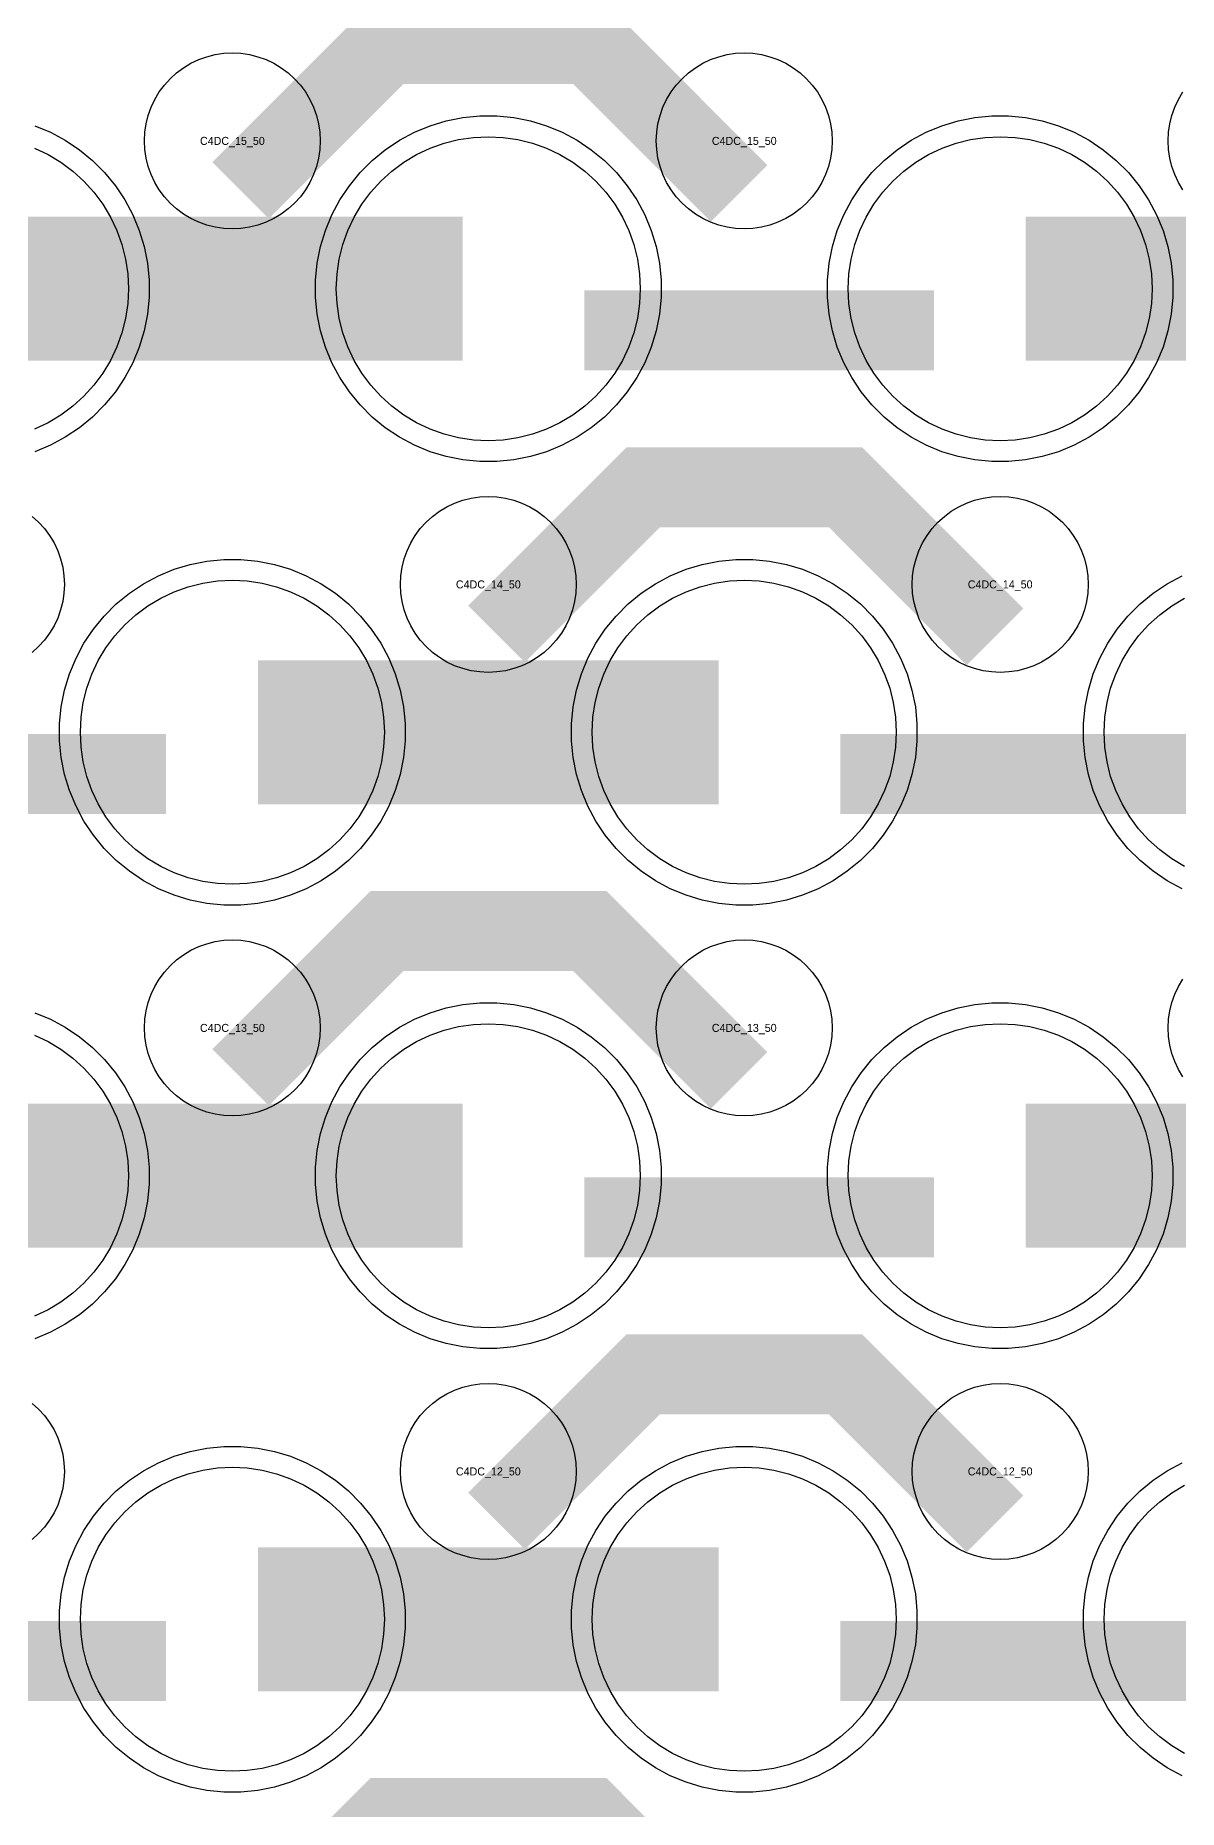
# Model space of a CAD drawing. Extents: x -11880 to 11880, y -14992 to 14992.
# Drawn here: x 3938 to 4296, y -13236 to -12682 of the extents above; entities that cross this region are included whole.
import ezdxf
from ezdxf.enums import TextEntityAlignment as Align

# ---------------------------------------------------------------- set-up
doc = ezdxf.new("R2010")
doc.units = 0
doc.header["$MEASUREMENT"] = 0
for name, color, linetype in [('GDS_775_DT_237', 138, 'CONTINUOUS'), ('RDL1_FS', 34, 'CONTINUOUS'), ('RDL_BS', 160, 'CONTINUOUS')]:
    doc.layers.add(name, color=color, linetype=linetype)

msp = doc.modelspace()

# ---------------------------------------------------------------- linework, layer by layer
at = {"layer": 'RDL1_FS'}
for points in [[(4080, -12808.614), (4075.343, -12808.385), (4070.732, -12807.701), (4066.209, -12806.569), (4061.819, -12804.997), (4057.605, -12803.005), (4053.605, -12800.607), (4049.86, -12797.829), (4046.406, -12794.699), (4043.276, -12791.245), (4040.498, -12787.5), (4038.1, -12783.5), (4036.108, -12779.286), (4034.536, -12774.896), (4033.404, -12770.373), (4032.72, -12765.762), (4032.491, -12761.105), (4032.72, -12756.448), (4033.404, -12751.837), (4034.536, -12747.314), (4036.108, -12742.924), (4038.1, -12738.71), (4040.498, -12734.71), (4043.276, -12730.965), (4046.406, -12727.511), (4049.86, -12724.381), (4053.605, -12721.603), (4057.605, -12719.205), (4061.819, -12717.213), (4066.209, -12715.641), (4070.732, -12714.509), (4075.343, -12713.825), (4080, -12713.596), (4084.657, -12713.825), (4089.268, -12714.509), (4093.791, -12715.641), (4098.181, -12717.213), (4102.395, -12719.205), (4106.395, -12721.603), (4110.14, -12724.381), (4113.594, -12727.511), (4116.724, -12730.965), (4119.502, -12734.71), (4121.9, -12738.71), (4123.892, -12742.924), (4125.464, -12747.314), (4126.596, -12751.837), (4127.28, -12756.448), (4127.509, -12761.105), (4127.28, -12765.762), (4126.596, -12770.373), (4125.464, -12774.896), (4123.892, -12779.286), (4121.9, -12783.5), (4119.502, -12787.5), (4116.724, -12791.245), (4113.594, -12794.699), (4110.14, -12797.829), (4106.395, -12800.607), (4102.395, -12803.005), (4098.181, -12804.997), (4093.791, -12806.569), (4089.268, -12807.701), (4084.657, -12808.385)], [(4240, -12808.614), (4235.343, -12808.385), (4230.732, -12807.701), (4226.209, -12806.569), (4221.819, -12804.997), (4217.605, -12803.005), (4213.605, -12800.607), (4209.86, -12797.829), (4206.406, -12794.699), (4203.276, -12791.245), (4200.498, -12787.5), (4198.1, -12783.5), (4196.108, -12779.286), (4194.536, -12774.896), (4193.404, -12770.373), (4192.72, -12765.762), (4192.491, -12761.105), (4192.72, -12756.448), (4193.404, -12751.837), (4194.536, -12747.314), (4196.108, -12742.924), (4198.1, -12738.71), (4200.498, -12734.71), (4203.276, -12730.965), (4206.406, -12727.511), (4209.86, -12724.381), (4213.605, -12721.603), (4217.605, -12719.205), (4221.819, -12717.213), (4226.209, -12715.641), (4230.732, -12714.509), (4235.343, -12713.825), (4240, -12713.596), (4244.657, -12713.825), (4249.268, -12714.509), (4253.791, -12715.641), (4258.181, -12717.213), (4262.395, -12719.205), (4266.395, -12721.603), (4270.14, -12724.381), (4273.594, -12727.511), (4276.724, -12730.965), (4279.502, -12734.71), (4281.9, -12738.71), (4283.892, -12742.924), (4285.464, -12747.314), (4286.596, -12751.837), (4287.28, -12756.448), (4287.509, -12761.105), (4287.28, -12765.762), (4286.596, -12770.373), (4285.464, -12774.896), (4283.892, -12779.286), (4281.9, -12783.5), (4279.502, -12787.5), (4276.724, -12791.245), (4273.594, -12794.699), (4270.14, -12797.829), (4266.395, -12800.607), (4262.395, -12803.005), (4258.181, -12804.997), (4253.791, -12806.569), (4249.268, -12807.701), (4244.657, -12808.385)], [(4080, -13085.739), (4075.343, -13085.51), (4070.732, -13084.826), (4066.209, -13083.694), (4061.819, -13082.122), (4057.605, -13080.13), (4053.605, -13077.732), (4049.86, -13074.954), (4046.406, -13071.824), (4043.276, -13068.37), (4040.498, -13064.625), (4038.1, -13060.625), (4036.108, -13056.411), (4034.536, -13052.021), (4033.404, -13047.498), (4032.72, -13042.887), (4032.491, -13038.23), (4032.72, -13033.573), (4033.404, -13028.962), (4034.536, -13024.439), (4036.108, -13020.049), (4038.1, -13015.835), (4040.498, -13011.835), (4043.276, -13008.09), (4046.406, -13004.636), (4049.86, -13001.506), (4053.605, -12998.728), (4057.605, -12996.33), (4061.819, -12994.338), (4066.209, -12992.766), (4070.732, -12991.634), (4075.343, -12990.95), (4080, -12990.721), (4084.657, -12990.95), (4089.268, -12991.634), (4093.791, -12992.766), (4098.181, -12994.338), (4102.395, -12996.33), (4106.395, -12998.728), (4110.14, -13001.506), (4113.594, -13004.636), (4116.724, -13008.09), (4119.502, -13011.835), (4121.9, -13015.835), (4123.892, -13020.049), (4125.464, -13024.439), (4126.596, -13028.962), (4127.28, -13033.573), (4127.509, -13038.23), (4127.28, -13042.887), (4126.596, -13047.498), (4125.464, -13052.021), (4123.892, -13056.411), (4121.9, -13060.625), (4119.502, -13064.625), (4116.724, -13068.37), (4113.594, -13071.824), (4110.14, -13074.954), (4106.395, -13077.732), (4102.395, -13080.13), (4098.181, -13082.122), (4093.791, -13083.694), (4089.268, -13084.826), (4084.657, -13085.51)], [(4240, -13085.739), (4235.343, -13085.51), (4230.732, -13084.826), (4226.209, -13083.694), (4221.819, -13082.122), (4217.605, -13080.13), (4213.605, -13077.732), (4209.86, -13074.954), (4206.406, -13071.824), (4203.276, -13068.37), (4200.498, -13064.625), (4198.1, -13060.625), (4196.108, -13056.411), (4194.536, -13052.021), (4193.404, -13047.498), (4192.72, -13042.887), (4192.491, -13038.23), (4192.72, -13033.573), (4193.404, -13028.962), (4194.536, -13024.439), (4196.108, -13020.049), (4198.1, -13015.835), (4200.498, -13011.835), (4203.276, -13008.09), (4206.406, -13004.636), (4209.86, -13001.506), (4213.605, -12998.728), (4217.605, -12996.33), (4221.819, -12994.338), (4226.209, -12992.766), (4230.732, -12991.634), (4235.343, -12990.95), (4240, -12990.721), (4244.657, -12990.95), (4249.268, -12991.634), (4253.791, -12992.766), (4258.181, -12994.338), (4262.395, -12996.33), (4266.395, -12998.728), (4270.14, -13001.506), (4273.594, -13004.636), (4276.724, -13008.09), (4279.502, -13011.835), (4281.9, -13015.835), (4283.892, -13020.049), (4285.464, -13024.439), (4286.596, -13028.962), (4287.28, -13033.573), (4287.509, -13038.23), (4287.28, -13042.887), (4286.596, -13047.498), (4285.464, -13052.021), (4283.892, -13056.411), (4281.9, -13060.625), (4279.502, -13064.625), (4276.724, -13068.37), (4273.594, -13071.824), (4270.14, -13074.954), (4266.395, -13077.732), (4262.395, -13080.13), (4258.181, -13082.122), (4253.791, -13083.694), (4249.268, -13084.826), (4244.657, -13085.51)], [(4000, -13224.304), (3995.343, -13224.075), (3990.732, -13223.391), (3986.209, -13222.259), (3981.819, -13220.687), (3977.605, -13218.695), (3973.605, -13216.297), (3969.86, -13213.519), (3966.406, -13210.389), (3963.276, -13206.935), (3960.498, -13203.19), (3958.1, -13199.19), (3956.108, -13194.976), (3954.536, -13190.586), (3953.404, -13186.063), (3952.72, -13181.452), (3952.491, -13176.795), (3952.72, -13172.138), (3953.404, -13167.527), (3954.536, -13163.004), (3956.108, -13158.614), (3958.1, -13154.4), (3960.498, -13150.4), (3963.276, -13146.655), (3966.406, -13143.201), (3969.86, -13140.071), (3973.605, -13137.293), (3977.605, -13134.895), (3981.819, -13132.903), (3986.209, -13131.331), (3990.732, -13130.199), (3995.343, -13129.515), (4000, -13129.286), (4004.657, -13129.515), (4009.268, -13130.199), (4013.791, -13131.331), (4018.181, -13132.903), (4022.395, -13134.895), (4026.395, -13137.293), (4030.14, -13140.071), (4033.594, -13143.201), (4036.724, -13146.655), (4039.502, -13150.4), (4041.9, -13154.4), (4043.892, -13158.614), (4045.464, -13163.004), (4046.596, -13167.527), (4047.28, -13172.138), (4047.509, -13176.795), (4047.28, -13181.452), (4046.596, -13186.063), (4045.464, -13190.586), (4043.892, -13194.976), (4041.9, -13199.19), (4039.502, -13203.19), (4036.724, -13206.935), (4033.594, -13210.389), (4030.14, -13213.519), (4026.395, -13216.297), (4022.395, -13218.695), (4018.181, -13220.687), (4013.791, -13222.259), (4009.268, -13223.391), (4004.657, -13224.075)], [(4160, -13224.304), (4155.343, -13224.075), (4150.732, -13223.391), (4146.209, -13222.259), (4141.819, -13220.687), (4137.605, -13218.695), (4133.605, -13216.297), (4129.86, -13213.519), (4126.406, -13210.389), (4123.276, -13206.935), (4120.498, -13203.19), (4118.1, -13199.19), (4116.108, -13194.976), (4114.536, -13190.586), (4113.404, -13186.063), (4112.72, -13181.452), (4112.491, -13176.795), (4112.72, -13172.138), (4113.404, -13167.527), (4114.536, -13163.004), (4116.108, -13158.614), (4118.1, -13154.4), (4120.498, -13150.4), (4123.276, -13146.655), (4126.406, -13143.201), (4129.86, -13140.071), (4133.605, -13137.293), (4137.605, -13134.895), (4141.819, -13132.903), (4146.209, -13131.331), (4150.732, -13130.199), (4155.343, -13129.515), (4160, -13129.286), (4164.657, -13129.515), (4169.268, -13130.199), (4173.791, -13131.331), (4178.181, -13132.903), (4182.395, -13134.895), (4186.395, -13137.293), (4190.14, -13140.071), (4193.594, -13143.201), (4196.724, -13146.655), (4199.502, -13150.4), (4201.9, -13154.4), (4203.892, -13158.614), (4205.464, -13163.004), (4206.596, -13167.527), (4207.28, -13172.138), (4207.509, -13176.795), (4207.28, -13181.452), (4206.596, -13186.063), (4205.464, -13190.586), (4203.892, -13194.976), (4201.9, -13199.19), (4199.502, -13203.19), (4196.724, -13206.935), (4193.594, -13210.389), (4190.14, -13213.519), (4186.395, -13216.297), (4182.395, -13218.695), (4178.181, -13220.687), (4173.791, -13222.259), (4169.268, -13223.391), (4164.657, -13224.075)]]:
    msp.add_lwpolyline(points, close=True, dxfattribs=at)
for points in [[(3938.181, -12717.213), (3942.395, -12719.205), (3946.395, -12721.603), (3950.14, -12724.381), (3953.594, -12727.511), (3956.724, -12730.965), (3959.502, -12734.71), (3961.9, -12738.71), (3963.892, -12742.924), (3965.464, -12747.314), (3966.596, -12751.837), (3967.28, -12756.448), (3967.509, -12761.105), (3967.28, -12765.762), (3966.596, -12770.373), (3965.464, -12774.896), (3963.892, -12779.286), (3961.9, -12783.5), (3959.502, -12787.5), (3956.724, -12791.245), (3953.594, -12794.699), (3950.14, -12797.829), (3946.395, -12800.607), (3942.395, -12803.005), (3938.181, -12804.997)], [(3938.181, -12994.338), (3942.395, -12996.33), (3946.395, -12998.728), (3950.14, -13001.506), (3953.594, -13004.636), (3956.724, -13008.09), (3959.502, -13011.835), (3961.9, -13015.835), (3963.892, -13020.049), (3965.464, -13024.439), (3966.596, -13028.962), (3967.28, -13033.573), (3967.509, -13038.23), (3967.28, -13042.887), (3966.596, -13047.498), (3965.464, -13052.021), (3963.892, -13056.411), (3961.9, -13060.625), (3959.502, -13064.625), (3956.724, -13068.37), (3953.594, -13071.824), (3950.14, -13074.954), (3946.395, -13077.732), (3942.395, -13080.13), (3938.181, -13082.122)], [(4297.605, -13218.695), (4293.605, -13216.297), (4289.86, -13213.519), (4286.406, -13210.389), (4283.276, -13206.935), (4280.498, -13203.19), (4278.1, -13199.19), (4276.108, -13194.976), (4274.536, -13190.586), (4273.404, -13186.063), (4272.72, -13181.452), (4272.491, -13176.795), (4272.72, -13172.138), (4273.404, -13167.527), (4274.536, -13163.004), (4276.108, -13158.614), (4278.1, -13154.4), (4280.498, -13150.4), (4283.276, -13146.655), (4286.406, -13143.201), (4289.86, -13140.071), (4293.605, -13137.293), (4297.605, -13134.895)]]:
    msp.add_lwpolyline(points, dxfattribs=at)
for points in [[(3928.002, -12761.105, 45, 45, 0), (4000.002, -12761.105, 45, 45, 0)], [(4000.002, -12761.105, 45, 45, 0), (4072.002, -12761.105, 45, 45, 0)], [(4248.002, -12761.105, 45, 45, 0), (4320.002, -12761.105, 45, 45, 0)], [(3928.002, -13038.23, 45, 45, 0), (4000.002, -13038.23, 45, 45, 0)], [(4000.002, -13038.23, 45, 45, 0), (4072.002, -13038.23, 45, 45, 0)], [(4248.002, -13038.23, 45, 45, 0), (4320.002, -13038.23, 45, 45, 0)], [(4008.002, -13176.795, 45, 45, 0), (4080.002, -13176.795, 45, 45, 0)], [(4080.002, -13176.795, 45, 45, 0), (4152.002, -13176.795, 45, 45, 0)]]:
    msp.add_lwpolyline(points, format="xyseb", dxfattribs=at)
at = {"layer": 'RDL1_FS', "color": 241, "true_color": 0xf7abae}
for points in [[(4000, -12947.174), (3995.343, -12946.945), (3990.732, -12946.261), (3986.209, -12945.129), (3981.819, -12943.557), (3977.605, -12941.565), (3973.605, -12939.167), (3969.86, -12936.389), (3966.406, -12933.259), (3963.276, -12929.805), (3960.498, -12926.06), (3958.1, -12922.06), (3956.108, -12917.846), (3954.536, -12913.456), (3953.404, -12908.933), (3952.72, -12904.322), (3952.491, -12899.665), (3952.72, -12895.008), (3953.404, -12890.397), (3954.536, -12885.874), (3956.108, -12881.484), (3958.1, -12877.27), (3960.498, -12873.27), (3963.276, -12869.525), (3966.406, -12866.071), (3969.86, -12862.941), (3973.605, -12860.163), (3977.605, -12857.765), (3981.819, -12855.773), (3986.209, -12854.201), (3990.732, -12853.069), (3995.343, -12852.385), (4000, -12852.156), (4004.657, -12852.385), (4009.268, -12853.069), (4013.791, -12854.201), (4018.181, -12855.773), (4022.395, -12857.765), (4026.395, -12860.163), (4030.14, -12862.941), (4033.594, -12866.071), (4036.724, -12869.525), (4039.502, -12873.27), (4041.9, -12877.27), (4043.892, -12881.484), (4045.464, -12885.874), (4046.596, -12890.397), (4047.28, -12895.008), (4047.509, -12899.665), (4047.28, -12904.322), (4046.596, -12908.933), (4045.464, -12913.456), (4043.892, -12917.846), (4041.9, -12922.06), (4039.502, -12926.06), (4036.724, -12929.805), (4033.594, -12933.259), (4030.14, -12936.389), (4026.395, -12939.167), (4022.395, -12941.565), (4018.181, -12943.557), (4013.791, -12945.129), (4009.268, -12946.261), (4004.657, -12946.945)], [(4160, -12947.174), (4155.343, -12946.945), (4150.732, -12946.261), (4146.209, -12945.129), (4141.819, -12943.557), (4137.605, -12941.565), (4133.605, -12939.167), (4129.86, -12936.389), (4126.406, -12933.259), (4123.276, -12929.805), (4120.498, -12926.06), (4118.1, -12922.06), (4116.108, -12917.846), (4114.536, -12913.456), (4113.404, -12908.933), (4112.72, -12904.322), (4112.491, -12899.665), (4112.72, -12895.008), (4113.404, -12890.397), (4114.536, -12885.874), (4116.108, -12881.484), (4118.1, -12877.27), (4120.498, -12873.27), (4123.276, -12869.525), (4126.406, -12866.071), (4129.86, -12862.941), (4133.605, -12860.163), (4137.605, -12857.765), (4141.819, -12855.773), (4146.209, -12854.201), (4150.732, -12853.069), (4155.343, -12852.385), (4160, -12852.156), (4164.657, -12852.385), (4169.268, -12853.069), (4173.791, -12854.201), (4178.181, -12855.773), (4182.395, -12857.765), (4186.395, -12860.163), (4190.14, -12862.941), (4193.594, -12866.071), (4196.724, -12869.525), (4199.502, -12873.27), (4201.9, -12877.27), (4203.892, -12881.484), (4205.464, -12885.874), (4206.596, -12890.397), (4207.28, -12895.008), (4207.509, -12899.665), (4207.28, -12904.322), (4206.596, -12908.933), (4205.464, -12913.456), (4203.892, -12917.846), (4201.9, -12922.06), (4199.502, -12926.06), (4196.724, -12929.805), (4193.594, -12933.259), (4190.14, -12936.389), (4186.395, -12939.167), (4182.395, -12941.565), (4178.181, -12943.557), (4173.791, -12945.129), (4169.268, -12946.261), (4164.657, -12946.945)]]:
    msp.add_lwpolyline(points, close=True, dxfattribs=at)
msp.add_lwpolyline([(4297.605, -12941.565), (4293.605, -12939.167), (4289.86, -12936.389), (4286.406, -12933.259), (4283.276, -12929.805), (4280.498, -12926.06), (4278.1, -12922.06), (4276.108, -12917.846), (4274.536, -12913.456), (4273.404, -12908.933), (4272.72, -12904.322), (4272.491, -12899.665), (4272.72, -12895.008), (4273.404, -12890.397), (4274.536, -12885.874), (4276.108, -12881.484), (4278.1, -12877.27), (4280.498, -12873.27), (4283.276, -12869.525), (4286.406, -12866.071), (4289.86, -12862.941), (4293.605, -12860.163), (4297.605, -12857.765)], dxfattribs=at)
for points in [[(4008.002, -12899.665, 45, 45, 0), (4080.002, -12899.665, 45, 45, 0)], [(4080.002, -12899.665, 45, 45, 0), (4152.002, -12899.665, 45, 45, 0)]]:
    msp.add_lwpolyline(points, format="xyseb", dxfattribs=at)
at = {"layer": 'RDL_BS'}
for points in [[(4002.562, -12730.419, 25, 25, 0), (4048.377, -12684.604, 25, 25, 0), (4081.93, -12684.604, 25, 25, 0)], [(4158.401, -12731.318, 25, 25, 0), (4111.687, -12684.604, 25, 25, 0), (4081.929, -12684.604, 25, 25, 0)], [(4110.016, -12774.118, 25, 25, 0), (4219.281, -12774.118, 25, 25, 0)], [(4082.562, -12868.979, 25, 25, 0), (4128.377, -12823.164, 25, 25, 0), (4161.93, -12823.164, 25, 25, 0)], [(4238.401, -12869.878, 25, 25, 0), (4191.687, -12823.164, 25, 25, 0), (4161.929, -12823.164, 25, 25, 0)], [(4002.562, -13007.544, 25, 25, 0), (4048.377, -12961.729, 25, 25, 0), (4081.93, -12961.729, 25, 25, 0)], [(4158.401, -13008.443, 25, 25, 0), (4111.687, -12961.729, 25, 25, 0), (4081.929, -12961.729, 25, 25, 0)], [(4110.016, -13051.243, 25, 25, 0), (4219.281, -13051.243, 25, 25, 0)], [(4082.562, -13146.109, 25, 25, 0), (4128.377, -13100.294, 25, 25, 0), (4161.93, -13100.294, 25, 25, 0)], [(4238.401, -13147.008, 25, 25, 0), (4191.687, -13100.294, 25, 25, 0), (4161.929, -13100.294, 25, 25, 0)], [(3870.016, -13189.808, 25, 25, 0), (3979.281, -13189.808, 25, 25, 0)], [(4190.016, -13189.808, 25, 25, 0), (4299.281, -13189.808, 25, 25, 0)], [(4002.562, -13284.674, 25, 25, 0), (4048.377, -13238.859, 25, 25, 0), (4081.93, -13238.859, 25, 25, 0)], [(4158.401, -13285.573, 25, 25, 0), (4111.687, -13238.859, 25, 25, 0), (4081.929, -13238.859, 25, 25, 0)]]:
    msp.add_lwpolyline(points, format="xyseb", dxfattribs=at)
for points in [[(4000, -12742.411), (3997.307, -12742.279), (3994.635, -12741.883), (3992.016, -12741.226), (3989.481, -12740.319), (3987.044, -12739.167), (3984.72, -12737.774), (3982.557, -12736.171), (3980.558, -12734.359), (3978.746, -12732.36), (3977.143, -12730.197), (3975.75, -12727.873), (3974.598, -12725.436), (3973.691, -12722.901), (3973.034, -12720.282), (3972.638, -12717.61), (3972.506, -12714.917), (3972.638, -12712.224), (3973.034, -12709.552), (3973.691, -12706.933), (3974.598, -12704.398), (3975.75, -12701.961), (3977.143, -12699.637), (3978.746, -12697.474), (3980.558, -12695.475), (3982.557, -12693.663), (3984.72, -12692.06), (3987.044, -12690.667), (3989.481, -12689.515), (3992.016, -12688.608), (3994.635, -12687.951), (3997.307, -12687.555), (4000, -12687.423), (4002.693, -12687.555), (4005.365, -12687.951), (4007.984, -12688.608), (4010.519, -12689.515), (4012.956, -12690.667), (4015.28, -12692.06), (4017.443, -12693.663), (4019.442, -12695.475), (4021.254, -12697.474), (4022.857, -12699.637), (4024.25, -12701.961), (4025.402, -12704.398), (4026.309, -12706.933), (4026.966, -12709.552), (4027.362, -12712.224), (4027.494, -12714.917), (4027.362, -12717.61), (4026.966, -12720.282), (4026.309, -12722.901), (4025.402, -12725.436), (4024.25, -12727.873), (4022.857, -12730.197), (4021.254, -12732.36), (4019.442, -12734.359), (4017.443, -12736.171), (4015.28, -12737.774), (4012.956, -12739.167), (4010.519, -12740.319), (4007.984, -12741.226), (4005.365, -12741.883), (4002.693, -12742.279)], [(4160, -12742.411), (4157.307, -12742.279), (4154.635, -12741.883), (4152.016, -12741.226), (4149.481, -12740.319), (4147.044, -12739.167), (4144.72, -12737.774), (4142.557, -12736.171), (4140.558, -12734.359), (4138.746, -12732.36), (4137.143, -12730.197), (4135.75, -12727.873), (4134.598, -12725.436), (4133.691, -12722.901), (4133.034, -12720.282), (4132.638, -12717.61), (4132.506, -12714.917), (4132.638, -12712.224), (4133.034, -12709.552), (4133.691, -12706.933), (4134.598, -12704.398), (4135.75, -12701.961), (4137.143, -12699.637), (4138.746, -12697.474), (4140.558, -12695.475), (4142.557, -12693.663), (4144.72, -12692.06), (4147.044, -12690.667), (4149.481, -12689.515), (4152.016, -12688.608), (4154.635, -12687.951), (4157.307, -12687.555), (4160, -12687.423), (4162.693, -12687.555), (4165.365, -12687.951), (4167.984, -12688.608), (4170.519, -12689.515), (4172.956, -12690.667), (4175.28, -12692.06), (4177.443, -12693.663), (4179.442, -12695.475), (4181.254, -12697.474), (4182.857, -12699.637), (4184.25, -12701.961), (4185.402, -12704.398), (4186.309, -12706.933), (4186.966, -12709.552), (4187.362, -12712.224), (4187.494, -12714.917), (4187.362, -12717.61), (4186.966, -12720.282), (4186.309, -12722.901), (4185.402, -12725.436), (4184.25, -12727.873), (4182.857, -12730.197), (4181.254, -12732.36), (4179.442, -12734.359), (4177.443, -12736.171), (4175.28, -12737.774), (4172.956, -12739.167), (4170.519, -12740.319), (4167.984, -12741.226), (4165.365, -12741.883), (4162.693, -12742.279)], [(4077.356, -12815.105), (4072.062, -12814.588), (4066.835, -12813.542), (4061.795, -12812.011), (4056.885, -12809.98), (4052.223, -12807.488), (4047.809, -12804.541), (4043.708, -12801.179), (4039.926, -12797.397), (4036.564, -12793.296), (4033.617, -12788.882), (4031.125, -12784.22), (4029.094, -12779.31), (4027.563, -12774.27), (4026.517, -12769.043), (4026, -12763.749), (4026, -12758.461), (4026.517, -12753.167), (4027.563, -12747.94), (4029.094, -12742.9), (4031.125, -12737.99), (4033.617, -12733.328), (4036.564, -12728.914), (4039.926, -12724.813), (4043.708, -12721.031), (4047.809, -12717.669), (4052.223, -12714.722), (4056.885, -12712.23), (4061.795, -12710.199), (4066.835, -12708.668), (4072.062, -12707.622), (4077.356, -12707.105), (4082.644, -12707.105), (4087.938, -12707.622), (4093.165, -12708.668), (4098.205, -12710.199), (4103.115, -12712.23), (4107.777, -12714.722), (4112.191, -12717.669), (4116.292, -12721.031), (4120.074, -12724.813), (4123.436, -12728.914), (4126.383, -12733.328), (4128.875, -12737.99), (4130.906, -12742.9), (4132.437, -12747.94), (4133.483, -12753.167), (4134, -12758.461), (4134, -12763.749), (4133.483, -12769.043), (4132.437, -12774.27), (4130.906, -12779.31), (4128.875, -12784.22), (4126.383, -12788.882), (4123.436, -12793.296), (4120.074, -12797.397), (4116.292, -12801.179), (4112.191, -12804.541), (4107.777, -12807.488), (4103.115, -12809.98), (4098.205, -12812.011), (4093.165, -12813.542), (4087.938, -12814.588), (4082.644, -12815.105)], [(4237.356, -12815.105), (4232.062, -12814.588), (4226.835, -12813.542), (4221.795, -12812.011), (4216.885, -12809.98), (4212.223, -12807.488), (4207.809, -12804.541), (4203.708, -12801.179), (4199.926, -12797.397), (4196.564, -12793.296), (4193.617, -12788.882), (4191.125, -12784.22), (4189.094, -12779.31), (4187.563, -12774.27), (4186.517, -12769.043), (4186, -12763.749), (4186, -12758.461), (4186.517, -12753.167), (4187.563, -12747.94), (4189.094, -12742.9), (4191.125, -12737.99), (4193.617, -12733.328), (4196.564, -12728.914), (4199.926, -12724.813), (4203.708, -12721.031), (4207.809, -12717.669), (4212.223, -12714.722), (4216.885, -12712.23), (4221.795, -12710.199), (4226.835, -12708.668), (4232.062, -12707.622), (4237.356, -12707.105), (4242.644, -12707.105), (4247.938, -12707.622), (4253.165, -12708.668), (4258.205, -12710.199), (4263.115, -12712.23), (4267.777, -12714.722), (4272.191, -12717.669), (4276.292, -12721.031), (4280.074, -12724.813), (4283.436, -12728.914), (4286.383, -12733.328), (4288.875, -12737.99), (4290.906, -12742.9), (4292.437, -12747.94), (4293.483, -12753.167), (4294, -12758.461), (4294, -12763.749), (4293.483, -12769.043), (4292.437, -12774.27), (4290.906, -12779.31), (4288.875, -12784.22), (4286.383, -12788.882), (4283.436, -12793.296), (4280.074, -12797.397), (4276.292, -12801.179), (4272.191, -12804.541), (4267.777, -12807.488), (4263.115, -12809.98), (4258.205, -12812.011), (4253.165, -12813.542), (4247.938, -12814.588), (4242.644, -12815.105)], [(4080, -12880.971), (4077.307, -12880.839), (4074.635, -12880.443), (4072.016, -12879.786), (4069.481, -12878.879), (4067.044, -12877.727), (4064.72, -12876.334), (4062.557, -12874.731), (4060.558, -12872.919), (4058.746, -12870.92), (4057.143, -12868.757), (4055.75, -12866.433), (4054.598, -12863.996), (4053.691, -12861.461), (4053.034, -12858.842), (4052.638, -12856.17), (4052.506, -12853.477), (4052.638, -12850.784), (4053.034, -12848.112), (4053.691, -12845.493), (4054.598, -12842.958), (4055.75, -12840.521), (4057.143, -12838.197), (4058.746, -12836.034), (4060.558, -12834.035), (4062.557, -12832.223), (4064.72, -12830.62), (4067.044, -12829.227), (4069.481, -12828.075), (4072.016, -12827.168), (4074.635, -12826.511), (4077.307, -12826.115), (4080, -12825.983), (4082.693, -12826.115), (4085.365, -12826.511), (4087.984, -12827.168), (4090.519, -12828.075), (4092.956, -12829.227), (4095.28, -12830.62), (4097.443, -12832.223), (4099.442, -12834.035), (4101.254, -12836.034), (4102.857, -12838.197), (4104.25, -12840.521), (4105.402, -12842.958), (4106.309, -12845.493), (4106.966, -12848.112), (4107.362, -12850.784), (4107.494, -12853.477), (4107.362, -12856.17), (4106.966, -12858.842), (4106.309, -12861.461), (4105.402, -12863.996), (4104.25, -12866.433), (4102.857, -12868.757), (4101.254, -12870.92), (4099.442, -12872.919), (4097.443, -12874.731), (4095.28, -12876.334), (4092.956, -12877.727), (4090.519, -12878.879), (4087.984, -12879.786), (4085.365, -12880.443), (4082.693, -12880.839)], [(4240, -12880.971), (4237.307, -12880.839), (4234.635, -12880.443), (4232.016, -12879.786), (4229.481, -12878.879), (4227.044, -12877.727), (4224.72, -12876.334), (4222.557, -12874.731), (4220.558, -12872.919), (4218.746, -12870.92), (4217.143, -12868.757), (4215.75, -12866.433), (4214.598, -12863.996), (4213.691, -12861.461), (4213.034, -12858.842), (4212.638, -12856.17), (4212.506, -12853.477), (4212.638, -12850.784), (4213.034, -12848.112), (4213.691, -12845.493), (4214.598, -12842.958), (4215.75, -12840.521), (4217.143, -12838.197), (4218.746, -12836.034), (4220.558, -12834.035), (4222.557, -12832.223), (4224.72, -12830.62), (4227.044, -12829.227), (4229.481, -12828.075), (4232.016, -12827.168), (4234.635, -12826.511), (4237.307, -12826.115), (4240, -12825.983), (4242.693, -12826.115), (4245.365, -12826.511), (4247.984, -12827.168), (4250.519, -12828.075), (4252.956, -12829.227), (4255.28, -12830.62), (4257.443, -12832.223), (4259.442, -12834.035), (4261.254, -12836.034), (4262.857, -12838.197), (4264.25, -12840.521), (4265.402, -12842.958), (4266.309, -12845.493), (4266.966, -12848.112), (4267.362, -12850.784), (4267.494, -12853.477), (4267.362, -12856.17), (4266.966, -12858.842), (4266.309, -12861.461), (4265.402, -12863.996), (4264.25, -12866.433), (4262.857, -12868.757), (4261.254, -12870.92), (4259.442, -12872.919), (4257.443, -12874.731), (4255.28, -12876.334), (4252.956, -12877.727), (4250.519, -12878.879), (4247.984, -12879.786), (4245.365, -12880.443), (4242.693, -12880.839)], [(4000, -13019.536), (3997.307, -13019.404), (3994.635, -13019.008), (3992.016, -13018.351), (3989.481, -13017.444), (3987.044, -13016.292), (3984.72, -13014.899), (3982.557, -13013.296), (3980.558, -13011.484), (3978.746, -13009.485), (3977.143, -13007.322), (3975.75, -13004.998), (3974.598, -13002.561), (3973.691, -13000.026), (3973.034, -12997.407), (3972.638, -12994.735), (3972.506, -12992.042), (3972.638, -12989.349), (3973.034, -12986.677), (3973.691, -12984.058), (3974.598, -12981.523), (3975.75, -12979.086), (3977.143, -12976.762), (3978.746, -12974.599), (3980.558, -12972.6), (3982.557, -12970.788), (3984.72, -12969.185), (3987.044, -12967.792), (3989.481, -12966.64), (3992.016, -12965.733), (3994.635, -12965.076), (3997.307, -12964.68), (4000, -12964.548), (4002.693, -12964.68), (4005.365, -12965.076), (4007.984, -12965.733), (4010.519, -12966.64), (4012.956, -12967.792), (4015.28, -12969.185), (4017.443, -12970.788), (4019.442, -12972.6), (4021.254, -12974.599), (4022.857, -12976.762), (4024.25, -12979.086), (4025.402, -12981.523), (4026.309, -12984.058), (4026.966, -12986.677), (4027.362, -12989.349), (4027.494, -12992.042), (4027.362, -12994.735), (4026.966, -12997.407), (4026.309, -13000.026), (4025.402, -13002.561), (4024.25, -13004.998), (4022.857, -13007.322), (4021.254, -13009.485), (4019.442, -13011.484), (4017.443, -13013.296), (4015.28, -13014.899), (4012.956, -13016.292), (4010.519, -13017.444), (4007.984, -13018.351), (4005.365, -13019.008), (4002.693, -13019.404)], [(4160, -13019.536), (4157.307, -13019.404), (4154.635, -13019.008), (4152.016, -13018.351), (4149.481, -13017.444), (4147.044, -13016.292), (4144.72, -13014.899), (4142.557, -13013.296), (4140.558, -13011.484), (4138.746, -13009.485), (4137.143, -13007.322), (4135.75, -13004.998), (4134.598, -13002.561), (4133.691, -13000.026), (4133.034, -12997.407), (4132.638, -12994.735), (4132.506, -12992.042), (4132.638, -12989.349), (4133.034, -12986.677), (4133.691, -12984.058), (4134.598, -12981.523), (4135.75, -12979.086), (4137.143, -12976.762), (4138.746, -12974.599), (4140.558, -12972.6), (4142.557, -12970.788), (4144.72, -12969.185), (4147.044, -12967.792), (4149.481, -12966.64), (4152.016, -12965.733), (4154.635, -12965.076), (4157.307, -12964.68), (4160, -12964.548), (4162.693, -12964.68), (4165.365, -12965.076), (4167.984, -12965.733), (4170.519, -12966.64), (4172.956, -12967.792), (4175.28, -12969.185), (4177.443, -12970.788), (4179.442, -12972.6), (4181.254, -12974.599), (4182.857, -12976.762), (4184.25, -12979.086), (4185.402, -12981.523), (4186.309, -12984.058), (4186.966, -12986.677), (4187.362, -12989.349), (4187.494, -12992.042), (4187.362, -12994.735), (4186.966, -12997.407), (4186.309, -13000.026), (4185.402, -13002.561), (4184.25, -13004.998), (4182.857, -13007.322), (4181.254, -13009.485), (4179.442, -13011.484), (4177.443, -13013.296), (4175.28, -13014.899), (4172.956, -13016.292), (4170.519, -13017.444), (4167.984, -13018.351), (4165.365, -13019.008), (4162.693, -13019.404)], [(4077.356, -13092.23), (4072.062, -13091.713), (4066.835, -13090.667), (4061.795, -13089.136), (4056.885, -13087.105), (4052.223, -13084.613), (4047.809, -13081.666), (4043.708, -13078.304), (4039.926, -13074.522), (4036.564, -13070.421), (4033.617, -13066.007), (4031.125, -13061.345), (4029.094, -13056.435), (4027.563, -13051.395), (4026.517, -13046.168), (4026, -13040.874), (4026, -13035.586), (4026.517, -13030.292), (4027.563, -13025.065), (4029.094, -13020.025), (4031.125, -13015.115), (4033.617, -13010.453), (4036.564, -13006.039), (4039.926, -13001.938), (4043.708, -12998.156), (4047.809, -12994.794), (4052.223, -12991.847), (4056.885, -12989.355), (4061.795, -12987.324), (4066.835, -12985.793), (4072.062, -12984.747), (4077.356, -12984.23), (4082.644, -12984.23), (4087.938, -12984.747), (4093.165, -12985.793), (4098.205, -12987.324), (4103.115, -12989.355), (4107.777, -12991.847), (4112.191, -12994.794), (4116.292, -12998.156), (4120.074, -13001.938), (4123.436, -13006.039), (4126.383, -13010.453), (4128.875, -13015.115), (4130.906, -13020.025), (4132.437, -13025.065), (4133.483, -13030.292), (4134, -13035.586), (4134, -13040.874), (4133.483, -13046.168), (4132.437, -13051.395), (4130.906, -13056.435), (4128.875, -13061.345), (4126.383, -13066.007), (4123.436, -13070.421), (4120.074, -13074.522), (4116.292, -13078.304), (4112.191, -13081.666), (4107.777, -13084.613), (4103.115, -13087.105), (4098.205, -13089.136), (4093.165, -13090.667), (4087.938, -13091.713), (4082.644, -13092.23)], [(4237.356, -13092.23), (4232.062, -13091.713), (4226.835, -13090.667), (4221.795, -13089.136), (4216.885, -13087.105), (4212.223, -13084.613), (4207.809, -13081.666), (4203.708, -13078.304), (4199.926, -13074.522), (4196.564, -13070.421), (4193.617, -13066.007), (4191.125, -13061.345), (4189.094, -13056.435), (4187.563, -13051.395), (4186.517, -13046.168), (4186, -13040.874), (4186, -13035.586), (4186.517, -13030.292), (4187.563, -13025.065), (4189.094, -13020.025), (4191.125, -13015.115), (4193.617, -13010.453), (4196.564, -13006.039), (4199.926, -13001.938), (4203.708, -12998.156), (4207.809, -12994.794), (4212.223, -12991.847), (4216.885, -12989.355), (4221.795, -12987.324), (4226.835, -12985.793), (4232.062, -12984.747), (4237.356, -12984.23), (4242.644, -12984.23), (4247.938, -12984.747), (4253.165, -12985.793), (4258.205, -12987.324), (4263.115, -12989.355), (4267.777, -12991.847), (4272.191, -12994.794), (4276.292, -12998.156), (4280.074, -13001.938), (4283.436, -13006.039), (4286.383, -13010.453), (4288.875, -13015.115), (4290.906, -13020.025), (4292.437, -13025.065), (4293.483, -13030.292), (4294, -13035.586), (4294, -13040.874), (4293.483, -13046.168), (4292.437, -13051.395), (4290.906, -13056.435), (4288.875, -13061.345), (4286.383, -13066.007), (4283.436, -13070.421), (4280.074, -13074.522), (4276.292, -13078.304), (4272.191, -13081.666), (4267.777, -13084.613), (4263.115, -13087.105), (4258.205, -13089.136), (4253.165, -13090.667), (4247.938, -13091.713), (4242.644, -13092.23)], [(4080, -13158.101), (4077.307, -13157.969), (4074.635, -13157.573), (4072.016, -13156.916), (4069.481, -13156.009), (4067.044, -13154.857), (4064.72, -13153.464), (4062.557, -13151.861), (4060.558, -13150.049), (4058.746, -13148.05), (4057.143, -13145.887), (4055.75, -13143.563), (4054.598, -13141.126), (4053.691, -13138.591), (4053.034, -13135.972), (4052.638, -13133.3), (4052.506, -13130.607), (4052.638, -13127.914), (4053.034, -13125.242), (4053.691, -13122.623), (4054.598, -13120.088), (4055.75, -13117.651), (4057.143, -13115.327), (4058.746, -13113.164), (4060.558, -13111.165), (4062.557, -13109.353), (4064.72, -13107.75), (4067.044, -13106.357), (4069.481, -13105.205), (4072.016, -13104.298), (4074.635, -13103.641), (4077.307, -13103.245), (4080, -13103.113), (4082.693, -13103.245), (4085.365, -13103.641), (4087.984, -13104.298), (4090.519, -13105.205), (4092.956, -13106.357), (4095.28, -13107.75), (4097.443, -13109.353), (4099.442, -13111.165), (4101.254, -13113.164), (4102.857, -13115.327), (4104.25, -13117.651), (4105.402, -13120.088), (4106.309, -13122.623), (4106.966, -13125.242), (4107.362, -13127.914), (4107.494, -13130.607), (4107.362, -13133.3), (4106.966, -13135.972), (4106.309, -13138.591), (4105.402, -13141.126), (4104.25, -13143.563), (4102.857, -13145.887), (4101.254, -13148.05), (4099.442, -13150.049), (4097.443, -13151.861), (4095.28, -13153.464), (4092.956, -13154.857), (4090.519, -13156.009), (4087.984, -13156.916), (4085.365, -13157.573), (4082.693, -13157.969)], [(4240, -13158.101), (4237.307, -13157.969), (4234.635, -13157.573), (4232.016, -13156.916), (4229.481, -13156.009), (4227.044, -13154.857), (4224.72, -13153.464), (4222.557, -13151.861), (4220.558, -13150.049), (4218.746, -13148.05), (4217.143, -13145.887), (4215.75, -13143.563), (4214.598, -13141.126), (4213.691, -13138.591), (4213.034, -13135.972), (4212.638, -13133.3), (4212.506, -13130.607), (4212.638, -13127.914), (4213.034, -13125.242), (4213.691, -13122.623), (4214.598, -13120.088), (4215.75, -13117.651), (4217.143, -13115.327), (4218.746, -13113.164), (4220.558, -13111.165), (4222.557, -13109.353), (4224.72, -13107.75), (4227.044, -13106.357), (4229.481, -13105.205), (4232.016, -13104.298), (4234.635, -13103.641), (4237.307, -13103.245), (4240, -13103.113), (4242.693, -13103.245), (4245.365, -13103.641), (4247.984, -13104.298), (4250.519, -13105.205), (4252.956, -13106.357), (4255.28, -13107.75), (4257.443, -13109.353), (4259.442, -13111.165), (4261.254, -13113.164), (4262.857, -13115.327), (4264.25, -13117.651), (4265.402, -13120.088), (4266.309, -13122.623), (4266.966, -13125.242), (4267.362, -13127.914), (4267.494, -13130.607), (4267.362, -13133.3), (4266.966, -13135.972), (4266.309, -13138.591), (4265.402, -13141.126), (4264.25, -13143.563), (4262.857, -13145.887), (4261.254, -13148.05), (4259.442, -13150.049), (4257.443, -13151.861), (4255.28, -13153.464), (4252.956, -13154.857), (4250.519, -13156.009), (4247.984, -13156.916), (4245.365, -13157.573), (4242.693, -13157.969)], [(3997.356, -13230.795), (3992.062, -13230.278), (3986.835, -13229.232), (3981.795, -13227.701), (3976.885, -13225.67), (3972.223, -13223.178), (3967.809, -13220.231), (3963.708, -13216.869), (3959.926, -13213.087), (3956.564, -13208.986), (3953.617, -13204.572), (3951.125, -13199.91), (3949.094, -13195), (3947.563, -13189.96), (3946.517, -13184.733), (3946, -13179.439), (3946, -13174.151), (3946.517, -13168.857), (3947.563, -13163.63), (3949.094, -13158.59), (3951.125, -13153.68), (3953.617, -13149.018), (3956.564, -13144.604), (3959.926, -13140.503), (3963.708, -13136.721), (3967.809, -13133.359), (3972.223, -13130.412), (3976.885, -13127.92), (3981.795, -13125.889), (3986.835, -13124.358), (3992.062, -13123.312), (3997.356, -13122.795), (4002.644, -13122.795), (4007.938, -13123.312), (4013.165, -13124.358), (4018.205, -13125.889), (4023.115, -13127.92), (4027.777, -13130.412), (4032.191, -13133.359), (4036.292, -13136.721), (4040.074, -13140.503), (4043.436, -13144.604), (4046.383, -13149.018), (4048.875, -13153.68), (4050.906, -13158.59), (4052.437, -13163.63), (4053.483, -13168.857), (4054, -13174.151), (4054, -13179.439), (4053.483, -13184.733), (4052.437, -13189.96), (4050.906, -13195), (4048.875, -13199.91), (4046.383, -13204.572), (4043.436, -13208.986), (4040.074, -13213.087), (4036.292, -13216.869), (4032.191, -13220.231), (4027.777, -13223.178), (4023.115, -13225.67), (4018.205, -13227.701), (4013.165, -13229.232), (4007.938, -13230.278), (4002.644, -13230.795)], [(4157.356, -13230.795), (4152.062, -13230.278), (4146.835, -13229.232), (4141.795, -13227.701), (4136.885, -13225.67), (4132.223, -13223.178), (4127.809, -13220.231), (4123.708, -13216.869), (4119.926, -13213.087), (4116.564, -13208.986), (4113.617, -13204.572), (4111.125, -13199.91), (4109.094, -13195), (4107.563, -13189.96), (4106.517, -13184.733), (4106, -13179.439), (4106, -13174.151), (4106.517, -13168.857), (4107.563, -13163.63), (4109.094, -13158.59), (4111.125, -13153.68), (4113.617, -13149.018), (4116.564, -13144.604), (4119.926, -13140.503), (4123.708, -13136.721), (4127.809, -13133.359), (4132.223, -13130.412), (4136.885, -13127.92), (4141.795, -13125.889), (4146.835, -13124.358), (4152.062, -13123.312), (4157.356, -13122.795), (4162.644, -13122.795), (4167.938, -13123.312), (4173.165, -13124.358), (4178.205, -13125.889), (4183.115, -13127.92), (4187.777, -13130.412), (4192.191, -13133.359), (4196.292, -13136.721), (4200.074, -13140.503), (4203.436, -13144.604), (4206.383, -13149.018), (4208.875, -13153.68), (4210.906, -13158.59), (4212.437, -13163.63), (4213.483, -13168.857), (4214, -13174.151), (4214, -13179.439), (4213.483, -13184.733), (4212.437, -13189.96), (4210.906, -13195), (4208.875, -13199.91), (4206.383, -13204.572), (4203.436, -13208.986), (4200.074, -13213.087), (4196.292, -13216.869), (4192.191, -13220.231), (4187.777, -13223.178), (4183.115, -13225.67), (4178.205, -13227.701), (4173.165, -13229.232), (4167.938, -13230.278), (4162.644, -13230.795)]]:
    msp.add_lwpolyline(points, close=True, dxfattribs=at)
for points in [[(4297.143, -12730.197), (4295.75, -12727.873), (4294.598, -12725.436), (4293.691, -12722.901), (4293.034, -12720.282), (4292.638, -12717.61), (4292.506, -12714.917), (4292.638, -12712.224), (4293.034, -12709.552), (4293.691, -12706.933), (4294.598, -12704.398), (4295.75, -12701.961), (4297.143, -12699.637)], [(3938.205, -12710.199), (3943.115, -12712.23), (3947.777, -12714.722), (3952.191, -12717.669), (3956.292, -12721.031), (3960.074, -12724.813), (3963.436, -12728.914), (3966.383, -12733.328), (3968.875, -12737.99), (3970.906, -12742.9), (3972.437, -12747.94), (3973.483, -12753.167), (3974, -12758.461), (3974, -12763.749), (3973.483, -12769.043), (3972.437, -12774.27), (3970.906, -12779.31), (3968.875, -12784.22), (3966.383, -12788.882), (3963.436, -12793.296), (3960.074, -12797.397), (3956.292, -12801.179), (3952.191, -12804.541), (3947.777, -12807.488), (3943.115, -12809.98), (3938.205, -12812.011)], [(3937.443, -12832.223), (3939.442, -12834.035), (3941.254, -12836.034), (3942.857, -12838.197), (3944.25, -12840.521), (3945.402, -12842.958), (3946.309, -12845.493), (3946.966, -12848.112), (3947.362, -12850.784), (3947.494, -12853.477), (3947.362, -12856.17), (3946.966, -12858.842), (3946.309, -12861.461), (3945.402, -12863.996), (3944.25, -12866.433), (3942.857, -12868.757), (3941.254, -12870.92), (3939.442, -12872.919), (3937.443, -12874.731)], [(4297.143, -13007.322), (4295.75, -13004.998), (4294.598, -13002.561), (4293.691, -13000.026), (4293.034, -12997.407), (4292.638, -12994.735), (4292.506, -12992.042), (4292.638, -12989.349), (4293.034, -12986.677), (4293.691, -12984.058), (4294.598, -12981.523), (4295.75, -12979.086), (4297.143, -12976.762)], [(3938.205, -12987.324), (3943.115, -12989.355), (3947.777, -12991.847), (3952.191, -12994.794), (3956.292, -12998.156), (3960.074, -13001.938), (3963.436, -13006.039), (3966.383, -13010.453), (3968.875, -13015.115), (3970.906, -13020.025), (3972.437, -13025.065), (3973.483, -13030.292), (3974, -13035.586), (3974, -13040.874), (3973.483, -13046.168), (3972.437, -13051.395), (3970.906, -13056.435), (3968.875, -13061.345), (3966.383, -13066.007), (3963.436, -13070.421), (3960.074, -13074.522), (3956.292, -13078.304), (3952.191, -13081.666), (3947.777, -13084.613), (3943.115, -13087.105), (3938.205, -13089.136)], [(3937.443, -13109.353), (3939.442, -13111.165), (3941.254, -13113.164), (3942.857, -13115.327), (3944.25, -13117.651), (3945.402, -13120.088), (3946.309, -13122.623), (3946.966, -13125.242), (3947.362, -13127.914), (3947.494, -13130.607), (3947.362, -13133.3), (3946.966, -13135.972), (3946.309, -13138.591), (3945.402, -13141.126), (3944.25, -13143.563), (3942.857, -13145.887), (3941.254, -13148.05), (3939.442, -13150.049), (3937.443, -13151.861)], [(4296.885, -13225.67), (4292.223, -13223.178), (4287.809, -13220.231), (4283.708, -13216.869), (4279.926, -13213.087), (4276.564, -13208.986), (4273.617, -13204.572), (4271.125, -13199.91), (4269.094, -13195), (4267.563, -13189.96), (4266.517, -13184.733), (4266, -13179.439), (4266, -13174.151), (4266.517, -13168.857), (4267.563, -13163.63), (4269.094, -13158.59), (4271.125, -13153.68), (4273.617, -13149.018), (4276.564, -13144.604), (4279.926, -13140.503), (4283.708, -13136.721), (4287.809, -13133.359), (4292.223, -13130.412), (4296.885, -13127.92)]]:
    msp.add_lwpolyline(points, dxfattribs=at)
at = {"layer": 'RDL_BS', "color": 241, "true_color": 0xf7abae}
for points in [[(3997.356, -12953.665), (3992.062, -12953.148), (3986.835, -12952.102), (3981.795, -12950.571), (3976.885, -12948.54), (3972.223, -12946.048), (3967.809, -12943.101), (3963.708, -12939.739), (3959.926, -12935.957), (3956.564, -12931.856), (3953.617, -12927.442), (3951.125, -12922.78), (3949.094, -12917.87), (3947.563, -12912.83), (3946.517, -12907.603), (3946, -12902.309), (3946, -12897.021), (3946.517, -12891.727), (3947.563, -12886.5), (3949.094, -12881.46), (3951.125, -12876.55), (3953.617, -12871.888), (3956.564, -12867.474), (3959.926, -12863.373), (3963.708, -12859.591), (3967.809, -12856.229), (3972.223, -12853.282), (3976.885, -12850.79), (3981.795, -12848.759), (3986.835, -12847.228), (3992.062, -12846.182), (3997.356, -12845.665), (4002.644, -12845.665), (4007.938, -12846.182), (4013.165, -12847.228), (4018.205, -12848.759), (4023.115, -12850.79), (4027.777, -12853.282), (4032.191, -12856.229), (4036.292, -12859.591), (4040.074, -12863.373), (4043.436, -12867.474), (4046.383, -12871.888), (4048.875, -12876.55), (4050.906, -12881.46), (4052.437, -12886.5), (4053.483, -12891.727), (4054, -12897.021), (4054, -12902.309), (4053.483, -12907.603), (4052.437, -12912.83), (4050.906, -12917.87), (4048.875, -12922.78), (4046.383, -12927.442), (4043.436, -12931.856), (4040.074, -12935.957), (4036.292, -12939.739), (4032.191, -12943.101), (4027.777, -12946.048), (4023.115, -12948.54), (4018.205, -12950.571), (4013.165, -12952.102), (4007.938, -12953.148), (4002.644, -12953.665)], [(4157.356, -12953.665), (4152.062, -12953.148), (4146.835, -12952.102), (4141.795, -12950.571), (4136.885, -12948.54), (4132.223, -12946.048), (4127.809, -12943.101), (4123.708, -12939.739), (4119.926, -12935.957), (4116.564, -12931.856), (4113.617, -12927.442), (4111.125, -12922.78), (4109.094, -12917.87), (4107.563, -12912.83), (4106.517, -12907.603), (4106, -12902.309), (4106, -12897.021), (4106.517, -12891.727), (4107.563, -12886.5), (4109.094, -12881.46), (4111.125, -12876.55), (4113.617, -12871.888), (4116.564, -12867.474), (4119.926, -12863.373), (4123.708, -12859.591), (4127.809, -12856.229), (4132.223, -12853.282), (4136.885, -12850.79), (4141.795, -12848.759), (4146.835, -12847.228), (4152.062, -12846.182), (4157.356, -12845.665), (4162.644, -12845.665), (4167.938, -12846.182), (4173.165, -12847.228), (4178.205, -12848.759), (4183.115, -12850.79), (4187.777, -12853.282), (4192.191, -12856.229), (4196.292, -12859.591), (4200.074, -12863.373), (4203.436, -12867.474), (4206.383, -12871.888), (4208.875, -12876.55), (4210.906, -12881.46), (4212.437, -12886.5), (4213.483, -12891.727), (4214, -12897.021), (4214, -12902.309), (4213.483, -12907.603), (4212.437, -12912.83), (4210.906, -12917.87), (4208.875, -12922.78), (4206.383, -12927.442), (4203.436, -12931.856), (4200.074, -12935.957), (4196.292, -12939.739), (4192.191, -12943.101), (4187.777, -12946.048), (4183.115, -12948.54), (4178.205, -12950.571), (4173.165, -12952.102), (4167.938, -12953.148), (4162.644, -12953.665)]]:
    msp.add_lwpolyline(points, close=True, dxfattribs=at)
msp.add_lwpolyline([(4296.885, -12948.54), (4292.223, -12946.048), (4287.809, -12943.101), (4283.708, -12939.739), (4279.926, -12935.957), (4276.564, -12931.856), (4273.617, -12927.442), (4271.125, -12922.78), (4269.094, -12917.87), (4267.563, -12912.83), (4266.517, -12907.603), (4266, -12902.309), (4266, -12897.021), (4266.517, -12891.727), (4267.563, -12886.5), (4269.094, -12881.46), (4271.125, -12876.55), (4273.617, -12871.888), (4276.564, -12867.474), (4279.926, -12863.373), (4283.708, -12859.591), (4287.809, -12856.229), (4292.223, -12853.282), (4296.885, -12850.79)], dxfattribs=at)
for points in [[(3870.016, -12912.678, 25, 25, 0), (3979.281, -12912.678, 25, 25, 0)], [(4190.016, -12912.678, 25, 25, 0), (4299.281, -12912.678, 25, 25, 0)]]:
    msp.add_lwpolyline(points, format="xyseb", dxfattribs=at)

# ---------------------------------------------------------------- texts
at = {"layer": 'GDS_775_DT_237'}
for s, p in [('C4DC_15_50', (4000, -12714.917)), ('C4DC_15_50', (4000, -12714.917)), ('C4DC_15_50', (4160, -12714.917)), ('C4DC_15_50', (4160, -12714.917)), ('C4DC_14_50', (4080, -12853.477)), ('C4DC_14_50', (4080, -12853.477)), ('C4DC_14_50', (4240, -12853.477)), ('C4DC_14_50', (4240, -12853.477)), ('C4DC_13_50', (4000, -12992.042)), ('C4DC_13_50', (4000, -12992.042)), ('C4DC_13_50', (4160, -12992.042)), ('C4DC_13_50', (4160, -12992.042)), ('C4DC_12_50', (4080, -13130.607)), ('C4DC_12_50', (4080, -13130.607)), ('C4DC_12_50', (4240, -13130.607)), ('C4DC_12_50', (4240, -13130.607))]:
    msp.add_text(s, height=2.5, dxfattribs=at).set_placement(p, align=Align.MIDDLE_CENTER)

doc.saveas('drawing.dxf')
